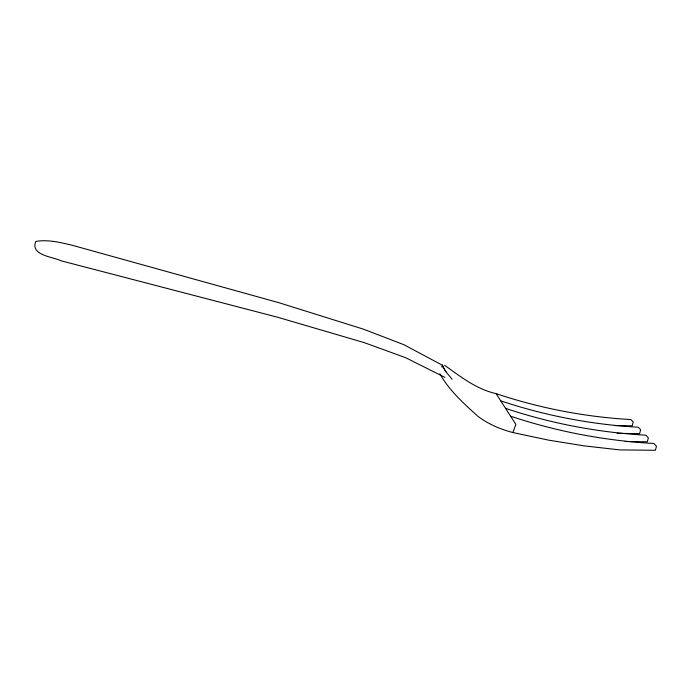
<?xml version="1.0" encoding="UTF-8"?>
<svg xmlns="http://www.w3.org/2000/svg" width="691" height="691" viewBox="0 0 691 691"><rect width="100%" height="100%" fill="white"/><g stroke="black" fill="none" stroke-linecap="round" stroke-linejoin="round"><path stroke-width="1.04" d="M441.765 366.981L442.447 364.978L442.991 367.31L446.282 372.181L452.173 379.316M439.891 373.788C449.038 390.337 463.955 403.699 477.956 416.379C488.347 424.101 500.388 429.275 512.86 432.549L515.866 424.386L496.078 393.628C476.427 389.232 460.543 376.664 444.598 365.263M625.105 441.514L647.355 441.791L648.365 437.783L645.843 435.175C598.173 432.497 550.839 423.488 505.553 408.355M617.141 433.335L639.641 433.637L640.617 429.707L638.199 427.211C591.479 424.576 545.095 415.68 500.716 400.84M614.368 425.561L632.23 425.82L633.181 421.959L630.857 419.558C585.052 416.967 539.585 408.191 496.078 393.628M512.86 432.549L548.784 440.176L584.145 445.868L619.732 449.901L655.405 450.282L656.45 446.205L653.824 443.484C605.161 440.763 556.834 431.625 510.597 416.198M444.978 377.39L405.608 357.688L364.347 342.667L277.696 317.264L60.998 260.775C52.974 256.767 30.024 255.368 35.802 241.435C47.929 239.345 60.298 242.42 72.071 245.227L279.078 302.753L363.457 329.175L404.019 344.757L442.62 365.366M445.056 370.29L445.963 371.767M443 366.221L444.149 368.804"/></g></svg>
